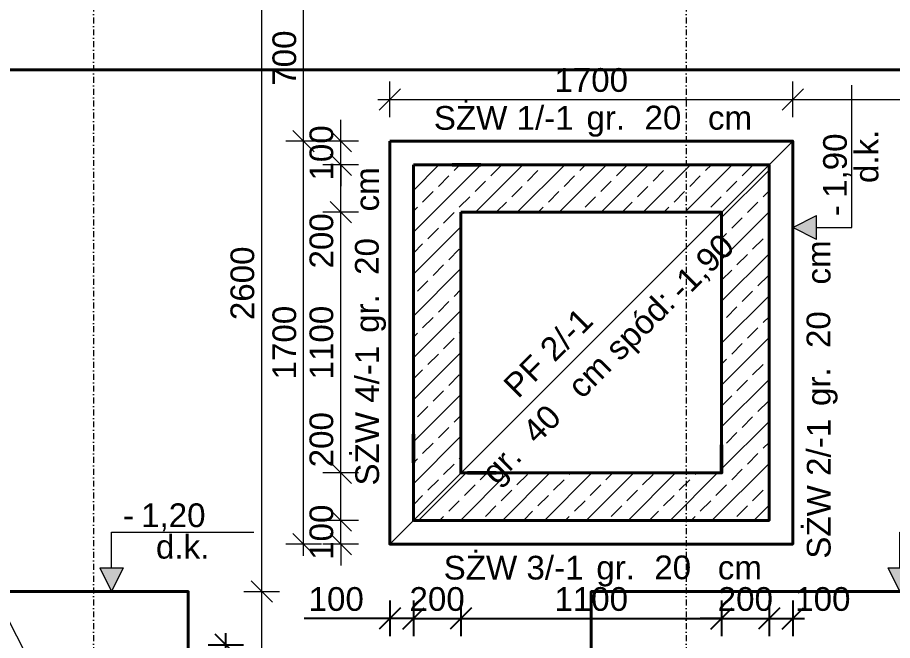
# Model space of a CAD drawing. Header units: millimetres. Extents: x 647 to 146539, y -131215 to 59.
# Drawn here: x 14187 to 17878, y -18248 to -15620 of the extents above; entities that cross this region are included whole.
import ezdxf
from ezdxf.enums import TextEntityAlignment as Align

# ---------------------------------------------------------------- set-up
doc = ezdxf.new("R2010")
doc.units = ezdxf.units.MM
doc.linetypes.add('DASHDOT', pattern=[1, 0.5, -0.25, 0, -0.25])
doc.layers.get('Defpoints').update_dxf_attribs({"color": 2, "lineweight": 50})
for name, color, linetype, lineweight in [('G-Bloki', 221, 'Continuous', 5), ('G-Cienka', 4, 'Continuous', 9), ('G-Elementy konstrukcyjne', 1, 'Continuous', 40), ('G-Kreskowanie', 9, 'Continuous', 5), ('G-Opisy', 2, 'Continuous', 18), ('G-Osie', 6, 'DASHDOT', 9), ('G-Wymiary', 4, 'Continuous', 9)]:
    doc.layers.add(name, color=color, linetype=linetype, lineweight=lineweight)
doc.styles.add('Arial-GG', font='arial.ttf')
doc.dimstyles.new('e-cad_1_50_[mm]', dxfattribs={"dimscale": 50, "dimtxt": 2, "dimasz": 1.8, "dimexe": 1.5, "dimexo": 0, "dimgap": 0.6, "dimtad": 1, "dimdec": 1, "dimrnd": 1, "dimtxsty": 'Arial-GG', "dimblk": 'OBLIQUE', "dimcen": 0, "dimdle": 1, "dimclrd": 4, "dimclre": 4, "dimclrt": 7, "dimadec": 1, "dimazin": 0, "dimtfac": 1, "dimtdec": 1, "dimtix": 1, "dimtmove": 0, "dimatfit": 2, "dimfxl": 1.5, "dimfxlon": 1, "dimlwd": -1, "dimlwe": -1, "dimarcsym": 0})
doc.dimstyles.new('W-1 do 50-GG mm', dxfattribs={"dimscale": 50, "dimtxt": 2, "dimasz": 1.8, "dimexe": 1.5, "dimexo": 0, "dimgap": 0.6, "dimtad": 1, "dimdec": 1, "dimrnd": 1, "dimtxsty": 'Arial-GG', "dimblk": 'OBLIQUE', "dimcen": 0, "dimdle": 1, "dimclrd": 4, "dimclre": 4, "dimclrt": 7, "dimadec": 1, "dimazin": 0, "dimtfac": 1, "dimtdec": 1, "dimtix": 1, "dimtmove": 0, "dimatfit": 2, "dimfxl": 1.5, "dimfxlon": 1, "dimlwd": -1, "dimlwe": -1, "dimarcsym": 0})

# ---------------------------------------------------------------- blocks, each defined once
blk = doc.blocks.new('*U136')
at = {"layer": 'G-Opisy'}
blk.add_hatch(color=256, dxfattribs=at).paths.add_polyline_path([(-50, 100), (0, 0), (50, 100), (0, 100)])
for p, q in [((0, 250), (600, 250)), ((-50, 100), (50, 100)), ((-100, 0), (100, 0))]:
    blk.add_line(p, q, dxfattribs=at)
at = {"layer": 'G-Opisy', "ltscale": 0.04}
for points in [[(0, 100), (0, 200), (0, 250)], [(-50, 100), (0, 0), (50, 100)]]:
    blk.add_lwpolyline(points, dxfattribs=at)
at = {"layer": 'G-Opisy', "ltscale": 2, "style": 'Arial-GG'}
for tag, p in [('ZNAK', (48.1, 321.8)), ('RZEDNA', (124.7, 321.8))]:
    blk.add_attdef(tag, text='', height=100, dxfattribs=at).set_placement(p, align=Align.MIDDLE_LEFT)
blk.add_attdef('POLOZENIE', text='', height=100, dxfattribs=at).set_placement((300, 188.9), align=Align.MIDDLE_CENTER)
blk = doc.blocks.new('*D251')
at = {"layer": 'Defpoints', "color": 0, "ltscale": 2, "transparency": 16777216}
blk.add_point((-281.6, 132), dxfattribs=at)
blk.add_point((-281.6, 132), dxfattribs=at)
blk.add_point((-281.6, 132), dxfattribs=at)
at = {"layer": 'G-Opisy', "color": 4, "ltscale": 2, "transparency": 16777216}
for p, q in [((-738.5, 1020.2), (-1238.5, 1020.2)), ((-281.6, 132), (-738.5, 1020.2))]:
    blk.add_line(p, q, dxfattribs=at)
blk = doc.blocks.new('_None')
blk = doc.blocks.new('_Oblique')
at = {"color": 0, "linetype": 'ByBlock', "lineweight": -2}
blk.add_line((-0.5, -0.5), (0.5, 0.5), dxfattribs=at)
blk = doc.blocks.new('*D321')
at = {"layer": 'Defpoints', "color": 0, "ltscale": 2, "transparency": 16777216}
for p in [(18607.5, -18041.4), (17532.5, -21351.3), (18607.5, -23627.2)]:
    blk.add_point(p, dxfattribs=at)
at = {"layer": 'G-Wymiary', "color": 4, "ltscale": 2, "transparency": 16777216}
for p, q in [((17532.5, -23552.2), (17532.5, -23702.2)), ((18607.5, -23552.2), (18607.5, -23702.2)), ((17482.5, -23627.2), (18657.5, -23627.2))]:
    blk.add_line(p, q, dxfattribs=at)
at = {"layer": 'G-Wymiary', "color": 4, "ltscale": 2, "transparency": 16777216, "xscale": 90, "yscale": 90, "zscale": 90, "rotation": 180}
blk.add_blockref('_Oblique', (17532.5, -23627.2), dxfattribs=at)
at = {"layer": 'G-Wymiary', "color": 4, "ltscale": 2, "transparency": 16777216, "xscale": 90, "yscale": 90, "zscale": 90}
blk.add_blockref('_Oblique', (18607.5, -23627.2), dxfattribs=at)
at = {"layer": 'G-Wymiary', "color": 7, "ltscale": 2, "transparency": 16777216, "insert": (18070, -23546.2), "char_height": 100, "attachment_point": 5, "style": 'Arial-GG'}
blk.add_mtext('1075', dxfattribs=at)
blk = doc.blocks.new('*D345')
at = {"layer": 'Defpoints', "color": 0, "ltscale": 2, "transparency": 16777216}
for p in [(11007.5, -13716.4), (20732.5, -20010.1), (10720.7, -22676.6), (9282.5, -22872.6), (11007.5, -24313.8)]:
    blk.add_point(p, dxfattribs=at)
at = {"layer": 'G-Wymiary', "color": 4, "ltscale": 2, "transparency": 16777216}
blk.add_arc((11007.5, -22441.4), 370.9, 194.0362, 270, dxfattribs=at)
at = {"layer": 'G-Wymiary', "color": 4, "ltscale": 2, "transparency": 16777216, "xscale": 90, "yscale": 90, "zscale": 90, "rotation": 104.0362434679264}
blk.add_blockref('_Oblique', (10647.7, -22531.3), dxfattribs=at)
at = {"layer": 'G-Wymiary', "color": 4, "ltscale": 2, "transparency": 16777216, "xscale": 90, "yscale": 90, "zscale": 90}
blk.add_blockref('_Oblique', (11007.5, -22812.2), dxfattribs=at)
at = {"layer": 'G-Wymiary', "color": 7, "ltscale": 2, "transparency": 16777216, "insert": (10834.7, -22662.7), "char_height": 100, "attachment_point": 5, "rotation": 322.0181, "style": 'Arial-GG'}
blk.add_mtext('76,0°', dxfattribs=at)
blk = doc.blocks.new('*D354')
at = {"layer": 'Defpoints', "color": 0, "ltscale": 2, "transparency": 16777216}
for p in [(13432.5, -14211.1), (13432.5, -15041.4), (18607.5, -15841.4)]:
    blk.add_point(p, dxfattribs=at)
at = {"layer": 'G-Wymiary', "color": 4, "ltscale": 2, "transparency": 16777216}
for p, q in [((13432.5, -14286.1), (13432.5, -14136.1)), ((18607.5, -14286.1), (18607.5, -14136.1)), ((18657.5, -14211.1), (13382.5, -14211.1))]:
    blk.add_line(p, q, dxfattribs=at)
at = {"layer": 'G-Wymiary', "color": 4, "ltscale": 2, "transparency": 16777216, "xscale": 90, "yscale": 90, "zscale": 90, "rotation": 180}
blk.add_blockref('_Oblique', (13432.5, -14211.1), dxfattribs=at)
at = {"layer": 'G-Wymiary', "color": 4, "ltscale": 2, "transparency": 16777216, "xscale": 90, "yscale": 90, "zscale": 90}
blk.add_blockref('_Oblique', (18607.5, -14211.1), dxfattribs=at)
at = {"layer": 'G-Wymiary', "color": 7, "ltscale": 2, "transparency": 16777216, "insert": (16020, -14130.1), "char_height": 100, "attachment_point": 5, "style": 'Arial-GG'}
blk.add_mtext('5175', dxfattribs=at)
blk = doc.blocks.new('*D379')
at = {"layer": 'Defpoints', "color": 0, "ltscale": 2, "transparency": 16777216}
for p in [(17007.5, -13716.4), (20732.5, -20010.1), (17423.5, -21542.6), (9282.5, -22872.6), (17007.5, -24313.8)]:
    blk.add_point(p, dxfattribs=at)
at = {"layer": 'G-Wymiary', "color": 4, "ltscale": 2, "transparency": 16777216}
blk.add_arc((17007.5, -20941.4), 731.1, 270, 14.0362, dxfattribs=at)
at = {"layer": 'G-Wymiary', "color": 4, "ltscale": 2, "transparency": 16777216, "xscale": 90, "yscale": 90, "zscale": 90}
for p, rotation in [((17716.8, -20764.1), 104.0362434679264), ((17007.5, -21672.5), 180)]:
    blk.add_blockref('_Oblique', p, dxfattribs=dict(at, rotation=rotation))
at = {"layer": 'G-Wymiary', "color": 7, "ltscale": 2, "transparency": 16777216, "insert": (17512.8, -21335.9), "char_height": 100, "attachment_point": 5, "rotation": 52.0181, "style": 'Arial-GG'}
blk.add_mtext('104,0°', dxfattribs=at)
blk = doc.blocks.new('*D389')
at = {"layer": 'Defpoints', "color": 0, "ltscale": 2, "transparency": 16777216}
for p in [(14907.5, -18041.4), (15217.6, -18041.4), (14907.5, -18841.4)]:
    blk.add_point(p, dxfattribs=at)
at = {"layer": 'G-Wymiary', "color": 4, "ltscale": 2, "transparency": 16777216}
for p, q in [((15217.6, -18891.4), (15217.6, -17991.4)), ((15142.6, -18041.4), (15292.6, -18041.4)), ((15142.6, -18841.4), (15292.6, -18841.4))]:
    blk.add_line(p, q, dxfattribs=at)
at = {"layer": 'G-Wymiary', "color": 4, "ltscale": 2, "transparency": 16777216, "xscale": 90, "yscale": 90, "zscale": 90}
for p, rotation in [((15217.6, -18041.4), 90), ((15217.6, -18841.4), 270)]:
    blk.add_blockref('_Oblique', p, dxfattribs=dict(at, rotation=rotation))
at = {"layer": 'G-Wymiary', "color": 7, "ltscale": 2, "transparency": 16777216, "insert": (15136.6, -18441.4), "char_height": 100, "attachment_point": 5, "rotation": 90, "style": 'Arial-GG'}
blk.add_mtext('800', dxfattribs=at)
blk = doc.blocks.new('*D390')
at = {"layer": 'Defpoints', "color": 0, "ltscale": 2, "transparency": 16777216}
for p in [(14954.2, -15441.4), (15217.6, -15441.4), (14907.5, -18041.4)]:
    blk.add_point(p, dxfattribs=at)
at = {"layer": 'G-Wymiary', "color": 4, "ltscale": 2, "transparency": 16777216}
for p, q in [((15217.6, -18091.4), (15217.6, -15391.4)), ((15142.6, -15441.4), (15292.6, -15441.4)), ((15142.6, -18041.4), (15292.6, -18041.4))]:
    blk.add_line(p, q, dxfattribs=at)
at = {"layer": 'G-Wymiary', "color": 4, "ltscale": 2, "transparency": 16777216, "xscale": 90, "yscale": 90, "zscale": 90}
for p, rotation in [((15217.6, -15441.4), 90), ((15217.6, -18041.4), 270)]:
    blk.add_blockref('_Oblique', p, dxfattribs=dict(at, rotation=rotation))
at = {"layer": 'G-Wymiary', "color": 7, "ltscale": 2, "transparency": 16777216, "insert": (15136.6, -16741.4), "char_height": 100, "attachment_point": 5, "rotation": 90, "style": 'Arial-GG'}
blk.add_mtext('2600', dxfattribs=at)
blk = doc.blocks.new('*D391')
at = {"layer": 'Defpoints', "color": 0, "ltscale": 2, "transparency": 16777216}
for p in [(15394.5, -16141.4), (15757.5, -16141.4), (15757.5, -17841.4)]:
    blk.add_point(p, dxfattribs=at)
at = {"layer": 'G-Wymiary', "color": 4, "ltscale": 2, "transparency": 16777216}
for p, q in [((15394.5, -17891.4), (15394.5, -16091.4)), ((15469.5, -16141.4), (15319.5, -16141.4)), ((15469.5, -17841.4), (15319.5, -17841.4))]:
    blk.add_line(p, q, dxfattribs=at)
at = {"layer": 'G-Wymiary', "color": 4, "ltscale": 2, "transparency": 16777216, "xscale": 90, "yscale": 90, "zscale": 90}
for p, rotation in [((15394.5, -16141.4), 90), ((15394.5, -17841.4), 270)]:
    blk.add_blockref('_Oblique', p, dxfattribs=dict(at, rotation=rotation))
at = {"layer": 'G-Wymiary', "color": 7, "ltscale": 2, "transparency": 16777216, "insert": (15313.5, -16991.4), "char_height": 100, "attachment_point": 5, "rotation": 90, "style": 'Arial-GG'}
blk.add_mtext('1700', dxfattribs=at)
blk = doc.blocks.new('*D392')
at = {"layer": 'Defpoints', "color": 0, "ltscale": 2, "transparency": 16777216}
for p in [(15394.5, -15441.4), (15890.4, -15441.4), (15757.5, -16141.4)]:
    blk.add_point(p, dxfattribs=at)
at = {"layer": 'G-Wymiary', "color": 4, "ltscale": 2, "transparency": 16777216}
for p, q in [((15394.5, -16191.4), (15394.5, -15391.4)), ((15469.5, -15441.4), (15319.5, -15441.4)), ((15469.5, -16141.4), (15319.5, -16141.4))]:
    blk.add_line(p, q, dxfattribs=at)
at = {"layer": 'G-Wymiary', "color": 4, "ltscale": 2, "transparency": 16777216, "xscale": 90, "yscale": 90, "zscale": 90}
for p, rotation in [((15394.5, -15441.4), 90), ((15394.5, -16141.4), 270)]:
    blk.add_blockref('_Oblique', p, dxfattribs=dict(at, rotation=rotation))
at = {"layer": 'G-Wymiary', "color": 7, "ltscale": 2, "transparency": 16777216, "insert": (15313.5, -15791.4), "char_height": 100, "attachment_point": 5, "rotation": 90, "style": 'Arial-GG'}
blk.add_mtext('700', dxfattribs=at)
blk = doc.blocks.new('*D393')
at = {"layer": 'Defpoints', "color": 0, "ltscale": 2, "transparency": 16777216}
for p in [(17457.5, -15965.4), (15757.5, -16141.4), (17457.5, -16141.4)]:
    blk.add_point(p, dxfattribs=at)
at = {"layer": 'G-Wymiary', "color": 4, "ltscale": 2, "transparency": 16777216}
for p, q in [((15757.5, -16040.4), (15757.5, -15890.4)), ((17457.5, -16040.4), (17457.5, -15890.4)), ((15707.5, -15965.4), (17507.5, -15965.4))]:
    blk.add_line(p, q, dxfattribs=at)
at = {"layer": 'G-Wymiary', "color": 4, "ltscale": 2, "transparency": 16777216, "xscale": 90, "yscale": 90, "zscale": 90, "rotation": 180}
blk.add_blockref('_Oblique', (15757.5, -15965.4), dxfattribs=at)
at = {"layer": 'G-Wymiary', "color": 4, "ltscale": 2, "transparency": 16777216, "xscale": 90, "yscale": 90, "zscale": 90}
blk.add_blockref('_Oblique', (17457.5, -15965.4), dxfattribs=at)
at = {"layer": 'G-Wymiary', "color": 7, "ltscale": 2, "transparency": 16777216, "insert": (16607.5, -15884.4), "char_height": 100, "attachment_point": 5, "style": 'Arial-GG'}
blk.add_mtext('1700', dxfattribs=at)
blk = doc.blocks.new('*D394')
at = {"layer": 'Defpoints', "color": 0, "ltscale": 2, "transparency": 16777216}
for p in [(19007.5, -15965.4), (17457.5, -16141.4), (19007.5, -16141.4)]:
    blk.add_point(p, dxfattribs=at)
at = {"layer": 'G-Wymiary', "color": 4, "ltscale": 2, "transparency": 16777216}
for p, q in [((17457.5, -16040.4), (17457.5, -15890.4)), ((19007.5, -16040.4), (19007.5, -15890.4)), ((17407.5, -15965.4), (19057.5, -15965.4))]:
    blk.add_line(p, q, dxfattribs=at)
at = {"layer": 'G-Wymiary', "color": 4, "ltscale": 2, "transparency": 16777216, "xscale": 90, "yscale": 90, "zscale": 90, "rotation": 180}
blk.add_blockref('_Oblique', (17457.5, -15965.4), dxfattribs=at)
at = {"layer": 'G-Wymiary', "color": 4, "ltscale": 2, "transparency": 16777216, "xscale": 90, "yscale": 90, "zscale": 90}
blk.add_blockref('_Oblique', (19007.5, -15965.4), dxfattribs=at)
at = {"layer": 'G-Wymiary', "color": 7, "ltscale": 2, "transparency": 16777216, "insert": (18232.5, -15884.4), "char_height": 100, "attachment_point": 5, "style": 'Arial-GG'}
blk.add_mtext('1550', dxfattribs=at)
blk = doc.blocks.new('*U167')
at = {"ltscale": 2}
blk.add_point((0, 0), dxfattribs=at)
at = {"layer": 'Defpoints'}
blk.add_lwpolyline([(0, 380.1), (0, 259.7)], dxfattribs=at)
at = {"layer": 'G-Opisy', "insert": (-424.4, -252.9), "char_height": 100, "width": 2920.171, "attachment_point": 5, "rotation": 270, "style": 'Arial-GG'}
blk.add_mtext('gr.         cm', dxfattribs=at)
at = {"layer": 'G-Opisy', "ltscale": 2, "style": 'Arial-GG'}
blk.add_attdef('NAZWA', text='', height=100, rotation=270, dxfattribs=at).set_placement((-459.7, 150.5), align=Align.RIGHT)
blk.add_attdef('GR', text='', height=100, rotation=270, dxfattribs=at).set_placement((-458.4, -225.9), align=Align.CENTER)
blk = doc.blocks.new('*U164')
at = {"ltscale": 2}
blk.add_point((0, 0), dxfattribs=at)
at = {"layer": 'Defpoints'}
blk.add_lwpolyline([(0, 380.1), (0, 259.7)], dxfattribs=at)
at = {"layer": 'G-Opisy', "insert": (180.5, -516.8), "char_height": 100, "width": 2920.171, "attachment_point": 5, "rotation": 270, "style": 'Arial-GG'}
blk.add_mtext('gr.         cm', dxfattribs=at)
at = {"layer": 'G-Opisy', "ltscale": 2, "style": 'Arial-GG'}
blk.add_attdef('NAZWA', text='', height=100, rotation=270, dxfattribs=at).set_placement((145.2, -113.5), align=Align.RIGHT)
blk.add_attdef('GR', text='', height=100, rotation=270, dxfattribs=at).set_placement((146.5, -489.8), align=Align.CENTER)
blk = doc.blocks.new('*U165')
at = {"ltscale": 2}
blk.add_point((0, 0), dxfattribs=at)
at = {"layer": 'Defpoints'}
blk.add_lwpolyline([(0, 380.1), (0, 259.7)], dxfattribs=at)
at = {"layer": 'G-Opisy', "insert": (-414.1, -512.5), "char_height": 100, "width": 2920.171, "attachment_point": 5, "rotation": 270, "style": 'Arial-GG'}
blk.add_mtext('gr.         cm', dxfattribs=at)
at = {"layer": 'G-Opisy', "ltscale": 2, "style": 'Arial-GG'}
blk.add_attdef('NAZWA', text='', height=100, rotation=270, dxfattribs=at).set_placement((-449.4, -109.1), align=Align.RIGHT)
blk.add_attdef('GR', text='', height=100, rotation=270, dxfattribs=at).set_placement((-448.1, -485.5), align=Align.CENTER)
blk = doc.blocks.new('*U166')
at = {"ltscale": 2}
blk.add_point((0, 0), dxfattribs=at)
at = {"layer": 'Defpoints'}
blk.add_lwpolyline([(0, 380.1), (0, 259.7)], dxfattribs=at)
at = {"layer": 'G-Opisy', "insert": (183.1, -535.7), "char_height": 100, "width": 2920.171, "attachment_point": 5, "rotation": 270, "style": 'Arial-GG'}
blk.add_mtext('gr.         cm', dxfattribs=at)
at = {"layer": 'G-Opisy', "ltscale": 2, "style": 'Arial-GG'}
blk.add_attdef('NAZWA', text='', height=100, rotation=270, dxfattribs=at).set_placement((147.8, -132.3), align=Align.RIGHT)
blk.add_attdef('GR', text='', height=100, rotation=270, dxfattribs=at).set_placement((149.1, -508.7), align=Align.CENTER)
blk = doc.blocks.new('*U221')
at = {"layer": 'G-Cienka'}
blk.add_line((2404.2, 0), (0, 0), dxfattribs=at)
at = {"layer": 'G-Opisy', "insert": (1031.2, -25.4), "char_height": 100, "width": 5302.625, "attachment_point": 5, "style": 'Arial-GG'}
blk.add_mtext('\\Pgr.         cm spód:', dxfattribs=at)
at = {"layer": 'G-Opisy', "ltscale": 2, "style": 'Arial-GG'}
for tag, p in [('NAZWA', (1043.4, 48.5)), ('GR', (811.5, -144.4))]:
    blk.add_attdef(tag, text='', height=100, dxfattribs=at).set_placement(p, align=Align.CENTER)
at = {"layer": 'G-Opisy', "style": 'Arial-GG'}
blk.add_attdef('SPOD', (1597.5, -151.5), '', height=100, dxfattribs=at)
blk = doc.blocks.new('*D398')
at = {"color": 4, "ltscale": 2, "transparency": 16777216}
for p, q in [((15066.1, -18666.4), (15066.1, -18216.4)), ((14991.1, -18266.4), (15141.1, -18266.4)), ((14991.1, -18616.4), (15141.1, -18616.4))]:
    blk.add_line(p, q, dxfattribs=at)
at = {"layer": 'Defpoints', "color": 0, "ltscale": 2, "transparency": 16777216}
for p in [(14682.5, -18266.4), (15066.1, -18266.4), (14682.5, -18616.4)]:
    blk.add_point(p, dxfattribs=at)
at = {"color": 4, "ltscale": 2, "transparency": 16777216, "xscale": 90, "yscale": 90, "zscale": 90}
for p, rotation in [((15066.1, -18266.4), 90), ((15066.1, -18616.4), 270)]:
    blk.add_blockref('_Oblique', p, dxfattribs=dict(at, rotation=rotation))
at = {"color": 7, "ltscale": 2, "transparency": 16777216, "insert": (14985, -18441.4), "char_height": 100, "attachment_point": 5, "rotation": 90, "style": 'Arial-GG'}
blk.add_mtext('350', dxfattribs=at)
blk = doc.blocks.new('*D399')
at = {"color": 4, "ltscale": 2, "transparency": 16777216}
for p, q in [((15757.5, -18079.6), (15757.5, -18229.6)), ((15857.5, -18079.6), (15857.5, -18229.6)), ((15757.5, -18154.6), (15396.3, -18154.6)), ((15857.5, -18154.6), (15707.5, -18154.6))]:
    blk.add_line(p, q, dxfattribs=at)
at = {"layer": 'Defpoints', "color": 0, "ltscale": 2, "transparency": 16777216}
for p in [(15857.5, -16606), (15757.5, -16630.6), (15857.5, -18154.6)]:
    blk.add_point(p, dxfattribs=at)
at = {"color": 4, "ltscale": 2, "transparency": 16777216, "xscale": 90, "yscale": 90, "zscale": 90, "rotation": 180}
blk.add_blockref('_Oblique', (15757.5, -18154.6), dxfattribs=at)
at = {"color": 4, "ltscale": 2, "transparency": 16777216, "xscale": 90, "yscale": 90, "zscale": 90}
blk.add_blockref('_Oblique', (15857.5, -18154.6), dxfattribs=at)
at = {"color": 7, "ltscale": 2, "transparency": 16777216, "insert": (15531.9, -18073.6), "char_height": 100, "attachment_point": 5, "style": 'Arial-GG'}
blk.add_mtext('100', dxfattribs=at)
blk = doc.blocks.new('*D400')
at = {"color": 4, "ltscale": 2, "transparency": 16777216}
for p, q in [((15857.5, -18079.6), (15857.5, -18229.6)), ((16057.5, -18079.6), (16057.5, -18229.6)), ((15857.5, -18154.6), (15767.5, -18154.6)), ((15857.5, -18154.6), (16057.5, -18154.6)), ((16057.5, -18154.6), (16147.5, -18154.6))]:
    blk.add_line(p, q, dxfattribs=at)
at = {"layer": 'Defpoints', "color": 0, "ltscale": 2, "transparency": 16777216}
for p in [(15857.5, -16606), (16057.5, -17443.7), (16057.5, -18154.6)]:
    blk.add_point(p, dxfattribs=at)
at = {"color": 4, "ltscale": 2, "transparency": 16777216, "xscale": 90, "yscale": 90, "zscale": 90}
blk.add_blockref('_Oblique', (15857.5, -18154.6), dxfattribs=at)
at = {"color": 4, "ltscale": 2, "transparency": 16777216, "xscale": 90, "yscale": 90, "zscale": 90, "rotation": 180}
blk.add_blockref('_Oblique', (16057.5, -18154.6), dxfattribs=at)
at = {"color": 7, "ltscale": 2, "transparency": 16777216, "insert": (15957.5, -18073.6), "char_height": 100, "attachment_point": 5, "style": 'Arial-GG'}
blk.add_mtext('200', dxfattribs=at)
blk = doc.blocks.new('*D401')
at = {"color": 4, "ltscale": 2, "transparency": 16777216}
for p, q in [((16057.5, -18079.6), (16057.5, -18229.6)), ((17157.5, -18079.6), (17157.5, -18229.6)), ((16007.5, -18154.6), (17207.5, -18154.6))]:
    blk.add_line(p, q, dxfattribs=at)
at = {"layer": 'Defpoints', "color": 0, "ltscale": 2, "transparency": 16777216}
for p in [(16057.5, -17443.7), (17157.5, -17541.4), (17157.5, -18154.6)]:
    blk.add_point(p, dxfattribs=at)
at = {"color": 4, "ltscale": 2, "transparency": 16777216, "xscale": 90, "yscale": 90, "zscale": 90, "rotation": 180}
blk.add_blockref('_Oblique', (16057.5, -18154.6), dxfattribs=at)
at = {"color": 4, "ltscale": 2, "transparency": 16777216, "xscale": 90, "yscale": 90, "zscale": 90}
blk.add_blockref('_Oblique', (17157.5, -18154.6), dxfattribs=at)
at = {"color": 7, "ltscale": 2, "transparency": 16777216, "insert": (16607.5, -18073.6), "char_height": 100, "attachment_point": 5, "style": 'Arial-GG'}
blk.add_mtext('1100', dxfattribs=at)
blk = doc.blocks.new('*D402')
at = {"color": 4, "ltscale": 2, "transparency": 16777216}
for p, q in [((17157.5, -18079.6), (17157.5, -18229.6)), ((17357.5, -18079.6), (17357.5, -18229.6)), ((17157.5, -18154.6), (17067.5, -18154.6)), ((17157.5, -18154.6), (17357.5, -18154.6)), ((17357.5, -18154.6), (17447.5, -18154.6))]:
    blk.add_line(p, q, dxfattribs=at)
at = {"layer": 'Defpoints', "color": 0, "ltscale": 2, "transparency": 16777216}
for p in [(17157.5, -17541.4), (17357.5, -17541.4), (17357.5, -18154.6)]:
    blk.add_point(p, dxfattribs=at)
at = {"color": 4, "ltscale": 2, "transparency": 16777216, "xscale": 90, "yscale": 90, "zscale": 90}
blk.add_blockref('_Oblique', (17157.5, -18154.6), dxfattribs=at)
at = {"color": 4, "ltscale": 2, "transparency": 16777216, "xscale": 90, "yscale": 90, "zscale": 90, "rotation": 180}
blk.add_blockref('_Oblique', (17357.5, -18154.6), dxfattribs=at)
at = {"color": 7, "ltscale": 2, "transparency": 16777216, "insert": (17257.5, -18073.6), "char_height": 100, "attachment_point": 5, "style": 'Arial-GG'}
blk.add_mtext('200', dxfattribs=at)
blk = doc.blocks.new('*D403')
at = {"color": 4, "ltscale": 2, "transparency": 16777216}
for p, q in [((17357.5, -18079.6), (17357.5, -18229.6)), ((17457.5, -18079.6), (17457.5, -18229.6)), ((17307.5, -18154.6), (17507.5, -18154.6))]:
    blk.add_line(p, q, dxfattribs=at)
at = {"layer": 'Defpoints', "color": 0, "ltscale": 2, "transparency": 16777216}
for p in [(17357.5, -17541.4), (17457.5, -17541.4), (17457.5, -18154.6)]:
    blk.add_point(p, dxfattribs=at)
at = {"color": 4, "ltscale": 2, "transparency": 16777216, "xscale": 90, "yscale": 90, "zscale": 90, "rotation": 180}
blk.add_blockref('_Oblique', (17357.5, -18154.6), dxfattribs=at)
at = {"color": 4, "ltscale": 2, "transparency": 16777216, "xscale": 90, "yscale": 90, "zscale": 90}
blk.add_blockref('_Oblique', (17457.5, -18154.6), dxfattribs=at)
at = {"color": 7, "ltscale": 2, "transparency": 16777216, "insert": (17584.6, -18073.6), "char_height": 100, "attachment_point": 5, "style": 'Arial-GG'}
blk.add_mtext('100', dxfattribs=at)
blk = doc.blocks.new('*U141')
at = {"layer": 'G-Opisy'}
blk.add_hatch(color=256, dxfattribs=at).paths.add_polyline_path([(100, -50), (0, 0), (100, 50), (100, 0)])
for p, q in [((250, 0), (250, 600)), ((0, -100), (0, 100)), ((100, -50), (100, 50))]:
    blk.add_line(p, q, dxfattribs=at)
at = {"layer": 'G-Opisy', "ltscale": 0.04}
for points in [[(100, -50), (0, 0), (100, 50)], [(100, 0), (200, 0), (250, 0)]]:
    blk.add_lwpolyline(points, dxfattribs=at)
at = {"layer": 'G-Opisy', "ltscale": 2, "style": 'Arial-GG'}
for tag, p in [('RZEDNA', (178.2, 124.7)), ('ZNAK', (178.2, 48.1))]:
    blk.add_attdef(tag, text='', height=100, rotation=90, dxfattribs=at).set_placement(p, align=Align.MIDDLE_LEFT)
blk.add_attdef('POLOZENIE', text='', height=100, rotation=90, dxfattribs=at).set_placement((311.1, 300), align=Align.MIDDLE_CENTER)
blk = doc.blocks.new('*D408')
at = {"layer": 'Defpoints', "color": 0, "ltscale": 2, "transparency": 16777216}
for p in [(15551, -17741.4), (15857.5, -17741.4), (15757.5, -17841.4)]:
    blk.add_point(p, dxfattribs=at)
at = {"layer": 'G-Wymiary', "color": 4, "ltscale": 2, "transparency": 16777216}
for p, q in [((15551, -17741.4), (15551, -17651.4)), ((15626, -17741.4), (15476, -17741.4)), ((15551, -17841.4), (15551, -17741.4)), ((15626, -17841.4), (15476, -17841.4)), ((15551, -17841.4), (15551, -17931.4))]:
    blk.add_line(p, q, dxfattribs=at)
at = {"layer": 'G-Wymiary', "color": 4, "ltscale": 2, "transparency": 16777216, "xscale": 90, "yscale": 90, "zscale": 90}
for p, rotation in [((15551, -17741.4), 270), ((15551, -17841.4), 90)]:
    blk.add_blockref('_Oblique', p, dxfattribs=dict(at, rotation=rotation))
at = {"layer": 'G-Wymiary', "color": 7, "ltscale": 2, "transparency": 16777216, "insert": (15469.9, -17791.4), "char_height": 100, "attachment_point": 5, "rotation": 90, "style": 'Arial-GG'}
blk.add_mtext('100', dxfattribs=at)
blk = doc.blocks.new('*D409')
at = {"layer": 'Defpoints', "color": 0, "ltscale": 2, "transparency": 16777216}
for p in [(15551, -17541.4), (16057.5, -17541.4), (15857.5, -17741.4)]:
    blk.add_point(p, dxfattribs=at)
at = {"layer": 'G-Wymiary', "color": 4, "ltscale": 2, "transparency": 16777216}
for p, q in [((15551, -17791.4), (15551, -17491.4)), ((15626, -17541.4), (15476, -17541.4)), ((15626, -17741.4), (15476, -17741.4))]:
    blk.add_line(p, q, dxfattribs=at)
at = {"layer": 'G-Wymiary', "color": 4, "ltscale": 2, "transparency": 16777216, "xscale": 90, "yscale": 90, "zscale": 90}
for p, rotation in [((15551, -17541.4), 90), ((15551, -17741.4), 270)]:
    blk.add_blockref('_Oblique', p, dxfattribs=dict(at, rotation=rotation))
at = {"layer": 'G-Wymiary', "color": 7, "ltscale": 2, "transparency": 16777216, "insert": (15469.9, -17401.1), "char_height": 100, "attachment_point": 5, "rotation": 90, "style": 'Arial-GG'}
blk.add_mtext('200', dxfattribs=at)
blk = doc.blocks.new('*D410')
at = {"layer": 'Defpoints', "color": 0, "ltscale": 2, "transparency": 16777216}
for p in [(15551, -16441.4), (16057.5, -16441.4), (16057.5, -17541.4)]:
    blk.add_point(p, dxfattribs=at)
at = {"layer": 'G-Wymiary', "color": 4, "ltscale": 2, "transparency": 16777216}
for p, q in [((15551, -17591.4), (15551, -16391.4)), ((15626, -16441.4), (15476, -16441.4)), ((15626, -17541.4), (15476, -17541.4))]:
    blk.add_line(p, q, dxfattribs=at)
at = {"layer": 'G-Wymiary', "color": 4, "ltscale": 2, "transparency": 16777216, "xscale": 90, "yscale": 90, "zscale": 90}
for p, rotation in [((15551, -16441.4), 90), ((15551, -17541.4), 270)]:
    blk.add_blockref('_Oblique', p, dxfattribs=dict(at, rotation=rotation))
at = {"layer": 'G-Wymiary', "color": 7, "ltscale": 2, "transparency": 16777216, "insert": (15469.9, -16991.4), "char_height": 100, "attachment_point": 5, "rotation": 90, "style": 'Arial-GG'}
blk.add_mtext('1100', dxfattribs=at)
blk = doc.blocks.new('*D411')
at = {"layer": 'Defpoints', "color": 0, "ltscale": 2, "transparency": 16777216}
for p in [(15551, -16241.4), (15857.5, -16241.4), (16057.5, -16441.4)]:
    blk.add_point(p, dxfattribs=at)
at = {"layer": 'G-Wymiary', "color": 4, "ltscale": 2, "transparency": 16777216}
for p, q in [((15551, -16491.4), (15551, -16191.4)), ((15626, -16241.4), (15476, -16241.4)), ((15626, -16441.4), (15476, -16441.4))]:
    blk.add_line(p, q, dxfattribs=at)
at = {"layer": 'G-Wymiary', "color": 4, "ltscale": 2, "transparency": 16777216, "xscale": 90, "yscale": 90, "zscale": 90}
for p, rotation in [((15551, -16241.4), 90), ((15551, -16441.4), 270)]:
    blk.add_blockref('_Oblique', p, dxfattribs=dict(at, rotation=rotation))
at = {"layer": 'G-Wymiary', "color": 7, "ltscale": 2, "transparency": 16777216, "insert": (15469.9, -16562.3), "char_height": 100, "attachment_point": 5, "rotation": 90, "style": 'Arial-GG'}
blk.add_mtext('200', dxfattribs=at)
blk = doc.blocks.new('*D412')
at = {"layer": 'Defpoints', "color": 0, "ltscale": 2, "transparency": 16777216}
for p in [(15551, -16141.4), (15757.5, -16141.4), (15857.5, -16241.4)]:
    blk.add_point(p, dxfattribs=at)
at = {"layer": 'G-Wymiary', "color": 4, "ltscale": 2, "transparency": 16777216}
for p, q in [((15551, -16141.4), (15551, -16051.4)), ((15626, -16141.4), (15476, -16141.4)), ((15551, -16241.4), (15551, -16141.4)), ((15626, -16241.4), (15476, -16241.4)), ((15551, -16241.4), (15551, -16331.4))]:
    blk.add_line(p, q, dxfattribs=at)
at = {"layer": 'G-Wymiary', "color": 4, "ltscale": 2, "transparency": 16777216, "xscale": 90, "yscale": 90, "zscale": 90}
for p, rotation in [((15551, -16141.4), 270), ((15551, -16241.4), 90)]:
    blk.add_blockref('_Oblique', p, dxfattribs=dict(at, rotation=rotation))
at = {"layer": 'G-Wymiary', "color": 7, "ltscale": 2, "transparency": 16777216, "insert": (15469.9, -16191.4), "char_height": 100, "attachment_point": 5, "rotation": 90, "style": 'Arial-GG'}
blk.add_mtext('100', dxfattribs=at)
blk = doc.blocks.new('*U250')
at = {"layer": 'G-Cienka', "ltscale": 0.8}
blk.add_circle((-281.65, 132.03), 25, dxfattribs=at)
at = {"layer": 'G-Elementy konstrukcyjne', "ltscale": 0.8}
blk.add_lwpolyline([(-400, 400), (400, 400), (400, -400), (-400, -400)], close=True, dxfattribs=at)
at = {"layer": 'G-Opisy', "ltscale": 0.8, "char_height": 100, "width": 72.6945, "attachment_point": 1, "style": 'Arial-GG'}
for insert in [(-1162.09, 998.22), (-854.82, 998.22)]:
    blk.add_mtext('x', dxfattribs=dict(at, insert=insert))
at = {"layer": 'G-Opisy', "ltscale": 0.8, "style": 'Arial-GG'}
blk.add_attdef('NAZWA', text='', height=100, dxfattribs=at).set_placement((-988.5, 1020.22), align=Align.BOTTOM_CENTER)
blk.add_attdef('SZE', text='', height=100, dxfattribs=at).set_placement((-1193.59, 865.39), align=Align.BOTTOM_RIGHT)
at = {"layer": 'G-Opisy', "ltscale": 2, "style": 'Arial-GG'}
blk.add_attdef('DL', (-1054.84, 898.22), '', height=100, dxfattribs=at)
at = {"layer": 'G-Opisy', "ltscale": 0.8, "style": 'Arial-GG'}
blk.add_attdef('WYS', text='', height=100, dxfattribs=at).set_placement((-784.42, 865.39), align=Align.BOTTOM_LEFT)
at = {"layer": 'G-Opisy', "ltscale": 2}
dim = blk.add_linear_dim(base=(-281.65, 132.03), p1=(-281.65, 132.03), p2=(-281.65, 132.03), text=' ', dimstyle='e-cad_1_50_[mm]', override={"dimscale": 50, "dimasz": 0, "dimgap": 5, "dimblk1": 'None', "dimblk2": 'None', "dimsah": 1, "dimdle": 6, "dimse1": 1, "dimse2": 1, "dimsd1": 1, "dimtmove": 1}, dxfattribs=at)
dim.commit()
dim.dimension.update_dxf_attribs({"geometry": '*D251', "text_midpoint": (-988.5, 1020.22), "dimtype": 128})

msp = doc.modelspace()

# ---------------------------------------------------------------- hatches: boundary and pattern name
at = {"layer": 'G-Kreskowanie', "ltscale": 2}
h = msp.add_hatch(dxfattribs=at)
h.set_pattern_fill('ANSI33', color=256, scale=500, style=0)
h.set_pattern_definition([(45, (-1501731.66, 747011.36), (-88.388348, 88.388348), []), (45, (-1501643.27, 747011.36), (-88.388348, 88.388348), [62.5, -31.25])])
h.paths.add_polyline_path([(15857.47, -16241.38), (17357.47, -16241.38), (17357.47, -17741.38), (15857.47, -17741.38)])
h.paths.add_polyline_path([(16057.47, -16441.38), (17157.47, -16441.38), (17157.47, -17541.38), (16057.47, -17541.38)], flags=16)

# ---------------------------------------------------------------- linework, layer by layer
at = {"layer": 'G-Elementy konstrukcyjne', "ltscale": 2}
for points in [[(11407.47, -15841.38), (18607.47, -15841.38), (18607.47, -18041.38), (16607.47, -18041.38), (16607.47, -20629.07), (11407.47, -21929.07)], [(15757.47, -16141.38), (17457.47, -16141.38), (17457.47, -17841.38), (15757.47, -17841.38)], [(15857.47, -16241.38), (17357.47, -16241.38), (17357.47, -17741.38), (15857.47, -17741.38)], [(16057.47, -16441.38), (17157.47, -16441.38), (17157.47, -17541.38), (16057.47, -17541.38)]]:
    msp.add_lwpolyline(points, close=True, dxfattribs=at)
at = {"layer": 'G-Osie', "ltscale": 50}
for p, q in [((14507.47, -13716.38), (14507.47, -24313.79)), ((17007.47, -13716.38), (17007.47, -24313.79))]:
    msp.add_line(p, q, dxfattribs=at)

# ---------------------------------------------------------------- block references
at = {"layer": 'G-Bloki', "ltscale": 2}
for name, p, values in [('*U141', (17457.47, -16505.83), {'POLOZENIE': 'd.k.', 'ZNAK': '-', 'RZEDNA': '1,90'}), ('*U136', (14584.17, -18041.38), {'POLOZENIE': 'd.k.', 'ZNAK': '-', 'RZEDNA': '1,20'}), ('*U136', (17909.02, -18041.38), {'POLOZENIE': 'd.k.', 'ZNAK': '-', 'RZEDNA': '1,50'})]:
    msp.add_blockref(name, p, dxfattribs=at).add_auto_attribs(values)
for name, p, rotation, values in [('*U166', (16401.17, -16241.38), 90, {'NAZWA': 'SŻW 1/-1', 'GR': '20'}), ('*U221', (15757.47, -17841.38), 45, {'NAZWA': 'PF 2/-1', 'GR': '40', 'SPOD': '-1,90'}), ('*U164', (15857.47, -17117.92), 179.9999999999739, {'NAZWA': 'SŻW 4/-1', 'GR': '20'}), ('*U167', (17157.47, -17162.57), 180, {'NAZWA': 'SŻW 2/-1', 'GR': '20'}), ('*U165', (16465.86, -17541.38), 90, {'NAZWA': 'SŻW 3/-1', 'GR': '20'})]:
    msp.add_blockref(name, p, dxfattribs=dict(at, rotation=rotation)).add_auto_attribs(values)
ref = msp.add_blockref('*U250', (14507.47, -18441.38), dxfattribs=at)
ref.add_attrib('NAZWA', 'SF-1/-1', dxfattribs={"layer": 'G-Opisy', "ltscale": 0.8, "height": 100, "style": 'Arial-GG'}).set_placement((13518.97, -17421.16), align=Align.BOTTOM_CENTER)
ref.add_attrib('SZE', '80', dxfattribs={"layer": 'G-Opisy', "ltscale": 0.8, "height": 100, "style": 'Arial-GG'}).set_placement((13313.88, -17575.99), align=Align.BOTTOM_RIGHT)
ref.add_attrib('WYS', '80', dxfattribs={"layer": 'G-Opisy', "ltscale": 0.8, "height": 100, "style": 'Arial-GG'}).set_placement((13723.06, -17575.99), align=Align.BOTTOM_LEFT)

# ---------------------------------------------------------------- dimensions: what is measured, and where the dimension line sits
at = {"ltscale": 2}
dim = msp.add_linear_dim(base=(15857.47, -18154.64), p1=(15757.47, -16630.57), p2=(15857.47, -16605.95), dimstyle='e-cad_1_50_[mm]', dxfattribs=at)
dim.commit()
dim.dimension.update_dxf_attribs({"geometry": '*D399', "text_midpoint": (15531.88, -18154.64), "dimtype": 160})
for base, p1, p2, picture, middle in [((16057.47, -18154.64), (15857.47, -16605.95), (16057.47, -17443.74), '*D400', (15957.47, -18073.58)), ((17157.47, -18154.64), (16057.47, -17443.74), (17157.47, -17541.38), '*D401', (16607.47, -18073.58)), ((17357.47, -18154.64), (17157.47, -17541.38), (17357.47, -17541.38), '*D402', (17257.47, -18073.58))]:
    dim = msp.add_linear_dim(base=base, p1=p1, p2=p2, dimstyle='e-cad_1_50_[mm]', override={"dimtmove": 1}, dxfattribs=at)
    dim.commit()
    dim.dimension.update_dxf_attribs({"geometry": picture, "text_midpoint": middle})
dim = msp.add_linear_dim(base=(17457.47, -18154.64), p1=(17357.47, -17541.38), p2=(17457.47, -17541.38), dimstyle='e-cad_1_50_[mm]', override={"dimtmove": 1}, dxfattribs=at)
dim.commit()
dim.dimension.update_dxf_attribs({"geometry": '*D403', "text_midpoint": (17584.58, -18154.64), "dimtype": 160})
dim = msp.add_linear_dim(base=(15066.12, -18266.38), p1=(14682.47, -18616.38), p2=(14682.47, -18266.38), angle=90, dimstyle='e-cad_1_50_[mm]', dxfattribs=at)
dim.commit()
dim.dimension.update_dxf_attribs({"geometry": '*D398', "text_midpoint": (14985.03, -18441.38)})
at = {"layer": 'G-Wymiary', "ltscale": 2}
for base, line1, line2, picture, middle in [((10720.73, -22676.56), ((11007.47, -24313.79), (11007.47, -13716.38)), ((20732.47, -20010.13), (9282.47, -22872.63)), '*D345', (10834.69, -22662.68)), ((17423.48, -21542.65), ((20732.47, -20010.13), (9282.47, -22872.63)), ((17007.47, -13716.38), (17007.47, -24313.79)), '*D379', (17512.76, -21335.9))]:
    dim = msp.add_angular_dim_2l(base=base, line1=line1, line2=line2, dimstyle='W-1 do 50-GG mm', dxfattribs=at)
    dim.commit()
    dim.dimension.update_dxf_attribs({"geometry": picture, "text_midpoint": middle})
for base, p1, p2, dimstyle, picture, middle in [((13432.47, -14211.14), (18607.47, -15841.38), (13432.47, -15041.38), 'W-1 do 50-GG mm', '*D354', (16019.97, -14130.08)), ((19007.47, -15965.45), (17457.47, -16141.38), (19007.47, -16141.38), 'e-cad_1_50_[mm]', '*D394', (18232.47, -15884.39)), ((18607.47, -23627.24), (17532.47, -21351.29), (18607.47, -18041.38), 'W-1 do 50-GG mm', '*D321', (18069.97, -23546.18))]:
    dim = msp.add_linear_dim(base=base, p1=p1, p2=p2, dimstyle=dimstyle, override={"dimtmove": 1}, dxfattribs=at)
    dim.commit()
    dim.dimension.update_dxf_attribs({"geometry": picture, "text_midpoint": middle})
for base, p1, p2, dimstyle, picture, middle in [((15217.65, -15441.38), (14907.47, -18041.38), (14954.24, -15441.38), 'W-1 do 50-GG mm', '*D390', (15136.59, -16741.38)), ((15394.51, -15441.38), (15757.47, -16141.38), (15890.39, -15441.38), 'e-cad_1_50_[mm]', '*D392', (15313.45, -15791.38)), ((15550.96, -16141.38), (15857.47, -16241.38), (15757.47, -16141.38), 'e-cad_1_50_[mm]', '*D412', (15469.9, -16191.38)), ((15550.96, -16441.38), (16057.47, -17541.38), (16057.47, -16441.38), 'e-cad_1_50_[mm]', '*D410', (15469.9, -16991.38))]:
    dim = msp.add_linear_dim(base=base, p1=p1, p2=p2, angle=90, dimstyle=dimstyle, override={"dimtmove": 1}, dxfattribs=at)
    dim.commit()
    dim.dimension.update_dxf_attribs({"geometry": picture, "text_midpoint": middle})
dim = msp.add_linear_dim(base=(17457.47, -15965.45), p1=(15757.47, -16141.38), p2=(17457.47, -16141.38), dimstyle='e-cad_1_50_[mm]', dxfattribs=at)
dim.commit()
dim.dimension.update_dxf_attribs({"geometry": '*D393', "text_midpoint": (16607.47, -15884.39)})
for base, p1, p2, dimstyle, picture, middle in [((15394.51, -16141.38), (15757.47, -17841.38), (15757.47, -16141.38), 'e-cad_1_50_[mm]', '*D391', (15313.45, -16991.38)), ((15550.96, -17741.38), (15757.47, -17841.38), (15857.47, -17741.38), 'e-cad_1_50_[mm]', '*D408', (15469.9, -17791.38)), ((15217.65, -18041.38), (14907.47, -18841.38), (14907.47, -18041.38), 'W-1 do 50-GG mm', '*D389', (15136.59, -18441.38))]:
    dim = msp.add_linear_dim(base=base, p1=p1, p2=p2, angle=90, dimstyle=dimstyle, dxfattribs=at)
    dim.commit()
    dim.dimension.update_dxf_attribs({"geometry": picture, "text_midpoint": middle})
for base, p1, p2, picture, middle in [((15550.96, -16241.38), (16057.47, -16441.38), (15857.47, -16241.38), '*D411', (15550.96, -16562.32)), ((15550.96, -17541.38), (15857.47, -17741.38), (16057.47, -17541.38), '*D409', (15550.96, -17401.15))]:
    dim = msp.add_linear_dim(base=base, p1=p1, p2=p2, angle=90, dimstyle='e-cad_1_50_[mm]', override={"dimtmove": 1}, dxfattribs=at)
    dim.commit()
    dim.dimension.update_dxf_attribs({"geometry": picture, "text_midpoint": middle, "dimtype": 160})

doc.saveas('drawing.dxf')
